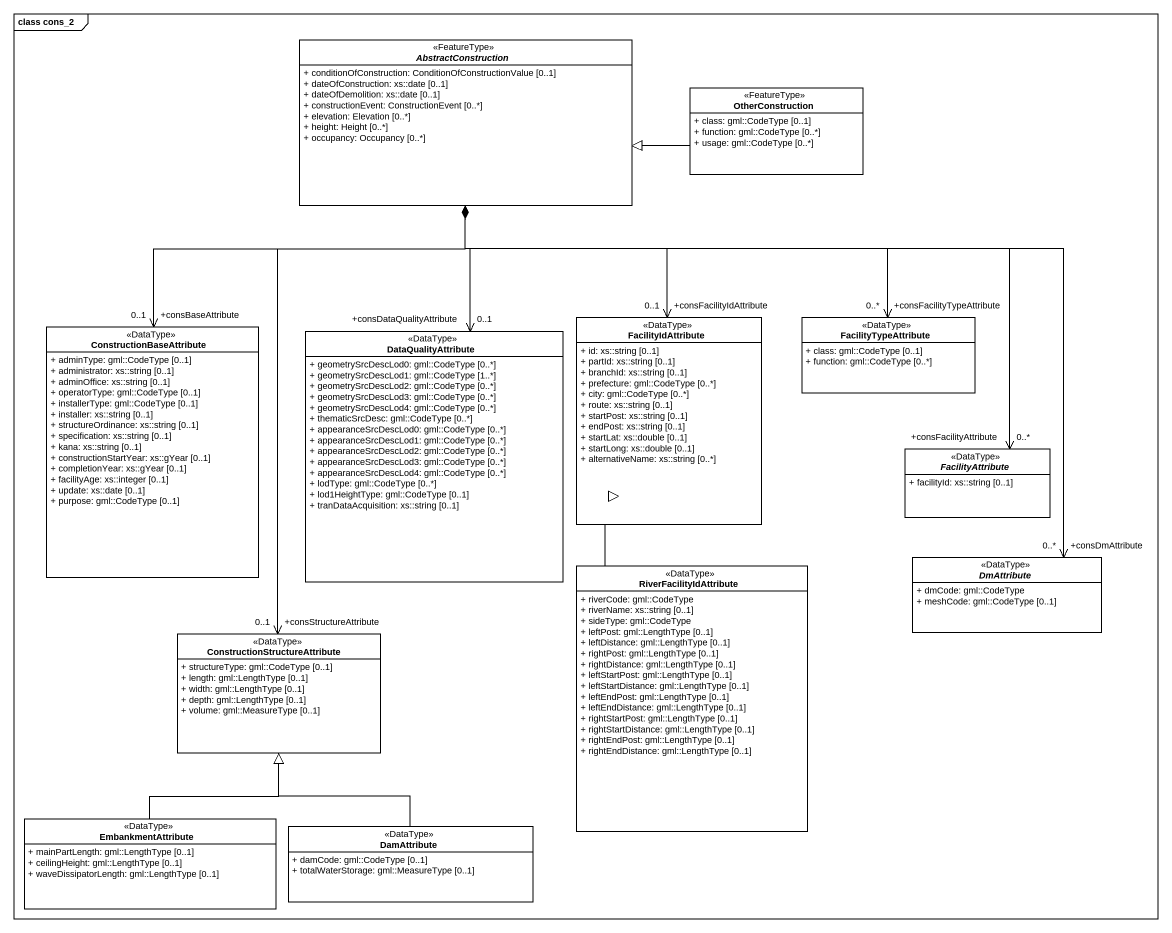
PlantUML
@startuml
mainframe class cons_2
hide circle
hide empty members
skinparam classAttributeIconSize 0
abstract class AbstractConstruction <<FeatureType>> #FFFFFF {
  + conditionOfConstruction: ConditionOfConstructionValue [0..1]
  + dateOfConstruction: xs::date [0..1]
  + dateOfDemolition: xs::date [0..1]
  + constructionEvent: ConstructionEvent [0..*]
  + elevation: Elevation [0..*]
  + height: Height [0..*]
  + occupancy: Occupancy [0..*]
}
class OtherConstruction <<FeatureType>> #FFFFFF {
  + class: gml::CodeType [0..1]
  + function: gml::CodeType [0..*]
  + usage: gml::CodeType [0..*]
}
class FacilityIdAttribute <<DataType>> #FFFFFF {
  + id: xs::string [0..1]
  + partId: xs::string [0..1]
  + branchId: xs::string [0..1]
  + prefecture: gml::CodeType [0..*]
  + city: gml::CodeType [0..*]
  + route: xs::string [0..1]
  + startPost: xs::string [0..1]
  + endPost: xs::string [0..1]
  + startLat: xs::double [0..1]
  + startLong: xs::double [0..1]
  + alternativeName: xs::string [0..*]
}
class FacilityTypeAttribute <<DataType>> #FFFFFF {
  + class: gml::CodeType [0..1]
  + function: gml::CodeType [0..*]
}
class ConstructionBaseAttribute <<DataType>> #FFFFFF {
  + adminType: gml::CodeType [0..1]
  + administrator: xs::string [0..1]
  + adminOffice: xs::string [0..1]
  + operatorType: gml::CodeType [0..1]
  + installerType: gml::CodeType [0..1]
  + installer: xs::string [0..1]
  + structureOrdinance: xs::string [0..1]
  + specification: xs::string [0..1]
  + kana: xs::string [0..1]
  + constructionStartYear: xs::gYear [0..1]
  + completionYear: xs::gYear [0..1]
  + facilityAge: xs::integer [0..1]
  + update: xs::date [0..1]
  + purpose: gml::CodeType [0..1]
}
class DataQualityAttribute <<DataType>> #FFFFFF {
  + geometrySrcDescLod0: gml::CodeType [0..*]
  + geometrySrcDescLod1: gml::CodeType [1..*]
  + geometrySrcDescLod2: gml::CodeType [0..*]
  + geometrySrcDescLod3: gml::CodeType [0..*]
  + geometrySrcDescLod4: gml::CodeType [0..*]
  + thematicSrcDesc: gml::CodeType [0..*]
  + appearanceSrcDescLod0: gml::CodeType [0..*]
  + appearanceSrcDescLod1: gml::CodeType [0..*]
  + appearanceSrcDescLod2: gml::CodeType [0..*]
  + appearanceSrcDescLod3: gml::CodeType [0..*]
  + appearanceSrcDescLod4: gml::CodeType [0..*]
  + lodType: gml::CodeType [0..*]
  + lod1HeightType: gml::CodeType [0..1]
  + tranDataAcquisition: xs::string [0..1]
}
abstract class FacilityAttribute <<DataType>> #FFFFFF {
  + facilityId: xs::string [0..1]
}
class RiverFacilityIdAttribute <<DataType>> #FFFFFF {
  + riverCode: gml::CodeType
  + riverName: xs::string [0..1]
  + sideType: gml::CodeType
  + leftPost: gml::LengthType [0..1]
  + leftDistance: gml::LengthType [0..1]
  + rightPost: gml::LengthType [0..1]
  + rightDistance: gml::LengthType [0..1]
  + leftStartPost: gml::LengthType [0..1]
  + leftStartDistance: gml::LengthType [0..1]
  + leftEndPost: gml::LengthType [0..1]
  + leftEndDistance: gml::LengthType [0..1]
  + rightStartPost: gml::LengthType [0..1]
  + rightStartDistance: gml::LengthType [0..1]
  + rightEndPost: gml::LengthType [0..1]
  + rightEndDistance: gml::LengthType [0..1]
}
abstract class DmAttribute <<DataType>> #FFFFFF {
  + dmCode: gml::CodeType
  + meshCode: gml::CodeType [0..1]
}
class "ConstructionStructureAttribute" as ConstructionStructureAttribu <<DataType>> #FFFFFF {
  + structureType: gml::CodeType [0..1]
  + length: gml::LengthType [0..1]
  + width: gml::LengthType [0..1]
  + depth: gml::LengthType [0..1]
  + volume: gml::MeasureType [0..1]
}
class EmbankmentAttribute <<DataType>> #FFFFFF {
  + mainPartLength: gml::LengthType [0..1]
  + ceilingHeight: gml::LengthType [0..1]
  + waveDissipatorLength: gml::LengthType [0..1]
}
class DamAttribute <<DataType>> #FFFFFF {
  + damCode: gml::CodeType [0..1]
  + totalWaterStorage: gml::MeasureType [0..1]
}
OtherConstruction -left-|> AbstractConstruction
FacilityIdAttribute "+consFacilityIdAttribute\n0..1" <-up-* AbstractConstruction
FacilityTypeAttribute "+consFacilityTypeAttribute\n0..*" <-left-* AbstractConstruction
ConstructionBaseAttribute "+consBaseAttribute\n0..1" <-up-* AbstractConstruction
DataQualityAttribute "+consDataQualityAttribute\n0..1" <-up-* AbstractConstruction
FacilityAttribute "+consFacilityAttribute\n0..*" <-up-* AbstractConstruction
RiverFacilityIdAttribute -up-|> FacilityIdAttribute
DmAttribute "+consDmAttribute\n0..*" <-up-* AbstractConstruction
ConstructionStructureAttribu "+consStructureAttribute\n0..1" <-up-* AbstractConstruction
EmbankmentAttribute -up-|> ConstructionStructureAttribu
DamAttribute -up-|> ConstructionStructureAttribu
@enduml
